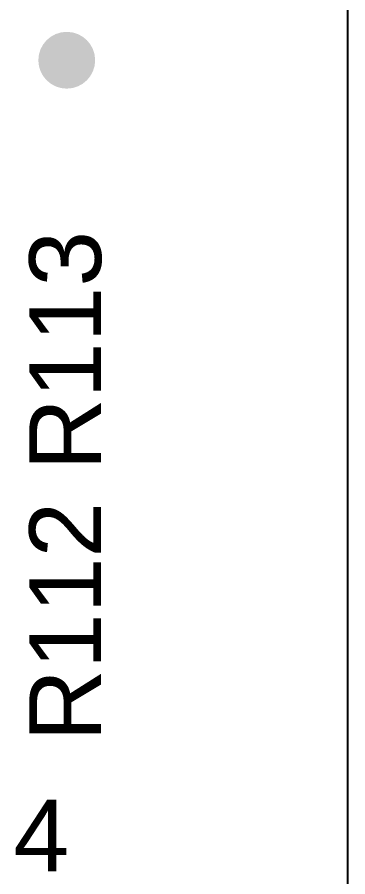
# Model space of a CAD drawing. Header units: millimetres. Extents: x 0 to 172, y 0 to 138.
# Drawn here: x 120.73 to 125.41, y 85.95 to 98.12 of the extents above; entities that cross this region are included whole.
import ezdxf

# ---------------------------------------------------------------- set-up
doc = ezdxf.new("R2010")
doc.units = ezdxf.units.MM
for name, color, linetype in [('BottomLayer', 5, 'Continuous'), ('BottomSolder', 6, 'Continuous'), ('TopLayer', 1, 'Continuous'), ('TopOverlay', 2, 'Continuous'), ('TopSolder', 216, 'Continuous'), ('ViaHoleLayer', 16, 'Continuous')]:
    doc.layers.add(name, color=color, linetype=linetype)
doc.styles.add('Arial', font='', dxfattribs={"height": 0.2})
doc.styles.get('Arial').set_extended_font_data('Arial')

msp = doc.modelspace()

# ---------------------------------------------------------------- hatches: boundary and pattern name
at = {"layer": 'BottomLayer'}
h = msp.add_hatch(color=5, dxfattribs=at)
edge = h.paths.add_edge_path()
edge.add_arc((121.434, 97.511), 0.3, 0, 360)
at = {"layer": 'BottomSolder'}
h = msp.add_hatch(color=6, dxfattribs=at)
edge = h.paths.add_edge_path()
edge.add_arc((121.434, 97.511), 0.402, 0, 360)
at = {"layer": 'TopLayer'}
h = msp.add_hatch(color=1, dxfattribs=at)
edge = h.paths.add_edge_path()
edge.add_arc((121.434, 97.511), 0.3, 0, 360)
at = {"layer": 'TopSolder'}
h = msp.add_hatch(color=216, dxfattribs=at)
edge = h.paths.add_edge_path()
edge.add_arc((121.434, 97.511), 0.402, 0, 360)
at = {"layer": 'ViaHoleLayer'}
h = msp.add_hatch(color=16, dxfattribs=at)
edge = h.paths.add_edge_path()
edge.add_arc((121.434, 97.511), 0.15, 0, 360)

# ---------------------------------------------------------------- linework, layer by layer
at = {"layer": 'TopLayer'}
msp.add_line((125.41, 69.565), (125.41, 101.865), dxfattribs=at)
at = {"layer": 'TopSolder'}
msp.add_line((125.41, 69.565), (125.41, 101.865), dxfattribs=at)

# ---------------------------------------------------------------- texts
at = {"layer": 'TopOverlay', "style": 'Arial'}
for s, p in [('R113', (121.92, 91.703)), ('R112', (121.92, 87.868))]:
    msp.add_text(s, height=1.016, rotation=90, dxfattribs=at).set_placement(p)
msp.add_text('C74', height=1.016, dxfattribs=at).set_placement((118.864, 86.03))

doc.saveas('drawing.dxf')
